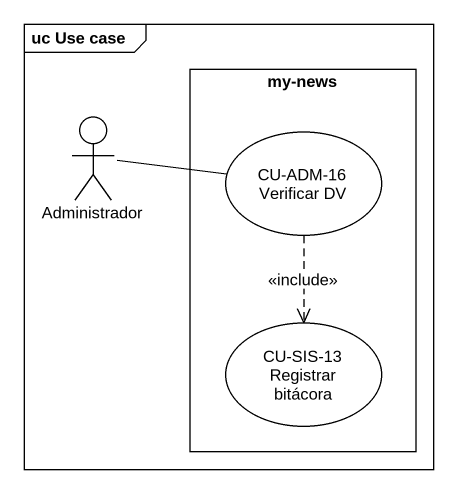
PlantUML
@startuml
mainframe uc Use case
rectangle "my-news" as my_news {
  usecase "CU-ADM-16 Verificar DV" as CU_ADM_16_Verificar_DV
  usecase "CU-SIS-13 Registrar bitácora" as CU_SIS_13_Registrar_bitácora
}
actor Administrador
CU_ADM_16_Verificar_DV -left- Administrador
CU_ADM_16_Verificar_DV ..> CU_SIS_13_Registrar_bitácora : <<include>>
@enduml
